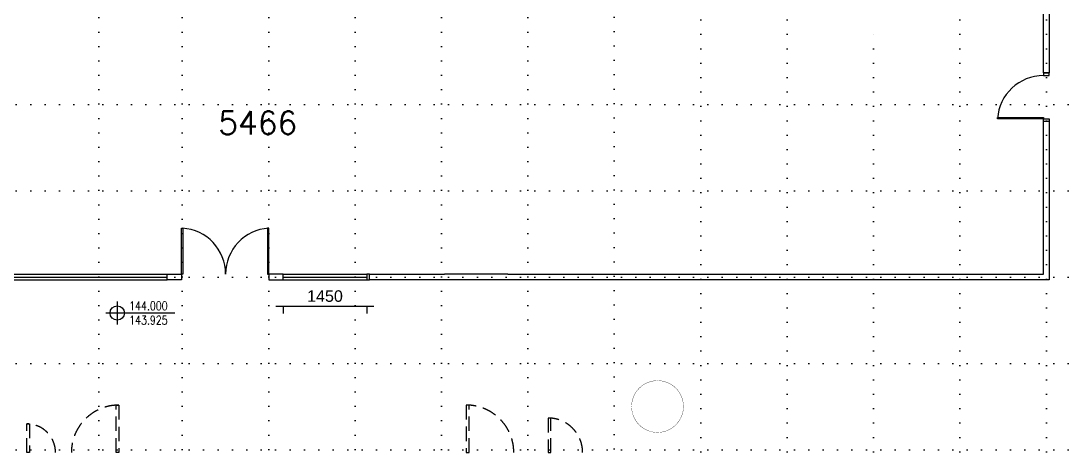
# Model space of a CAD drawing. Extents: x -68523 to 336700, y -113452 to 119396.
# Drawn here: x 102950 to 121143, y 18026 to 25500 of the extents above; entities that cross this region are included whole.
import ezdxf

# ---------------------------------------------------------------- set-up
doc = ezdxf.new("R2010")
doc.units = 0
doc.header["$LTSCALE"] = 1000
doc.header["$MEASUREMENT"] = 0
doc.linetypes.add('S3144a$0$DOT', pattern=[0.25, 0, -0.25])
doc.linetypes.add('S3144a$0$HIDDEN', pattern=[0.375, 0.25, -0.125])
doc.layers.get('0').update_dxf_attribs({"linetype": 'CONTINUOUS'})
doc.layers.get('DEFPOINTS').update_dxf_attribs({"linetype": 'CONTINUOUS'})
for name, color, linetype in [('S3144a$0$17', 14, 'CONTINUOUS'), ('S3144a$0$30', 1, 'CONTINUOUS'), ('S3144a$0$35', 7, 'CONTINUOUS'), ('S3144a$0$4', 7, 'CONTINUOUS'), ('S3144a$0$6', 7, 'CONTINUOUS'), ('S3144a$0$ROOM-NO', 4, 'CONTINUOUS')]:
    doc.layers.add(name, color=color, linetype=linetype)
doc.styles.add('S3144a$0$BH', font='arial.ttf')
doc.styles.add('S3144a$0$STANDARD', font='SIMPLEX')
doc.dimstyles.new('S3144a$0$75', dxfattribs={"dimtxt": 200, "dimasz": 144, "dimexe": 125, "dimexo": 24, "dimgap": 75, "dimtad": 1, "dimdec": 0, "dimzin": 0, "dimdsep": 46, "dimtxsty": 'S3144a$0$BH', "dimblk": 'S3144a$0$_Oblique', "dimcen": 0, "dimdle": 125, "dimclrd": 9, "dimclre": 9, "dimclrt": 1, "dimadec": 0, "dimazin": 0, "dimtfac": 1, "dimtdec": 0, "dimtix": 1, "dimtmove": 2, "dimatfit": 3, "dimldrblk": 'S3144a$0$_Oblique', "dimfxl": 1, "dimtolj": 1, "dimtzin": 0, "dimarcsym": 0})

# ---------------------------------------------------------------- blocks, each defined once
blk = doc.blocks.new('S3144a$0$_Oblique')
at = {"color": 0, "linetype": 'ByBlock', "lineweight": -2}
blk.add_line((-0.5, -0.5), (0.5, 0.5), dxfattribs=at)
blk = doc.blocks.new('*D407')
at = {"layer": 'DEFPOINTS', "color": 0, "linetype": 'Continuous', "transparency": 16777216}
for p in [(107502, 21000), (108952, 21000), (108952, 20541)]:
    blk.add_point(p, dxfattribs=at)
at = {"layer": 'S3144a$0$17', "color": 9, "linetype": 'Continuous', "lineweight": -2, "transparency": 16777216}
for p, q in [((107377, 20541), (109077, 20541)), ((107502, 20544), (107502, 20416)), ((108952, 20544), (108952, 20416))]:
    blk.add_line(p, q, dxfattribs=at)
at = {"layer": 'S3144a$0$17', "color": 9, "linetype": 'Continuous', "lineweight": -2, "transparency": 16777216, "xscale": 2, "yscale": 2, "zscale": 2, "rotation": 180}
blk.add_blockref('S3144a$0$_Oblique', (107502, 20541), dxfattribs=at)
at = {"layer": 'S3144a$0$17', "color": 9, "linetype": 'Continuous', "lineweight": -2, "transparency": 16777216, "xscale": 2, "yscale": 2, "zscale": 2}
blk.add_blockref('S3144a$0$_Oblique', (108952, 20541), dxfattribs=at)
at = {"layer": 'S3144a$0$17', "color": 1, "linetype": 'Continuous', "transparency": 16777216, "insert": (108227, 20718), "char_height": 200, "attachment_point": 5, "style": 'S3144a$0$BH', "bg_fill": 3, "box_fill_scale": 1.25, "bg_fill_color": 256, "bg_fill_true_color": 13158600, "bg_fill_transparency": 0}
blk.add_mtext('\\A1;1450', dxfattribs=at)

msp = doc.modelspace()

# ---------------------------------------------------------------- linework, layer by layer
at = {"layer": 'S3144a$0$17', "color": 14, "linetype": 'Continuous'}
for p, q in [((120700, 24600.2), (120800, 24600.2)), ((120700, 21100.2), (120700, 23750.2)), ((120800, 23750.2), (120700, 23750.2)), ((120800, 23750.2), (120800, 21000.2)), ((99424.3, 21100.2), (105488.7, 21100.2)), ((99424.3, 21050.2), (105488.7, 21050.2)), ((99424.3, 21000.2), (105488.7, 21000.2)), ((107502.2, 21100.2), (108952, 21100.2)), ((111400, 21100.2), (110300, 21100.2)), ((111400, 21100.2), (116200, 21100.2)), ((116200, 21100.2), (117526.5, 21100.2)), ((117526.5, 21100.2), (120700, 21100.2)), ((120800, 21000.2), (117526.5, 21000.2))]:
    msp.add_line(p, q, dxfattribs=at)
for points in [[(120800, 31600.1), (120800, 24600.2), (120700, 24600.2), (120700, 31600.1), (120800, 31600.1)], [(120700, 24600.2), (120800, 24600.2)], [(117526.5, 21000.2), (110200, 21000), (109002, 21000), (109002, 21100.2), (110200, 21100.2), (110200, 21100.2), (110200, 21100.2), (110300, 21100.2), (110300, 21100.2)], [(109002, 21000.2), (109002, 21000.2), (109002, 21100.2), (109002, 21100.2)]]:
    msp.add_lwpolyline(points, dxfattribs=at)
for points in [[(120800, 24600.2), (120700, 24600.2), (120700, 24550.2), (120800, 24550.2)], [(120700, 23800.2), (119900, 23800.2), (119900, 23820.2), (120700, 23820.2)], [(120800, 23750.2), (120700, 23750.2), (120700, 23800.2), (120800, 23800.2)], [(105738.7, 21100.2), (105738.7, 21900.2), (105758.7, 21900.2), (105758.7, 21100.2)], [(107252.2, 21100.2), (107252.2, 21900.2), (107232.2, 21900.2), (107232.2, 21100.2)], [(105488.7, 21000.2), (105488.7, 21100.2), (105738.7, 21100.2), (105738.7, 21000.2)], [(107502.2, 21000.2), (107502.2, 21100.2), (107252.2, 21100.2), (107252.2, 21000.2)], [(109002, 21000.2), (109002, 21100.2), (108952, 21100.2), (108952, 21000.2)]]:
    msp.add_lwpolyline(points, close=True, dxfattribs=at)
for centre, start, end in [((120700, 23750.2), 90, 176.41668), ((105702.2, 21100.2), 360, 86.41668), ((107302.2, 21100.2), 93.58332, 180)]:
    msp.add_arc(centre, 800, start, end, dxfattribs=at)
at = {"layer": 'S3144a$0$30', "color": 4, "linetype": 'S3144a$0$HIDDEN'}
for points in [[(104650, 18824.9), (104650, 17999.9), (104600, 17999.9), (104600, 18824.9)], [(110680, 18825.1), (110680, 18000.1), (110730, 18000.1), (110730, 18825.1)], [(112100, 18599.9), (112100, 17999.9), (112150, 17999.9), (112150, 18599.9)], [(103050, 17999.9), (103050, 18499.9), (103100, 18499.9), (103100, 17999.9)]]:
    msp.add_lwpolyline(points, close=True, dxfattribs=at)
for centre, radius, start, end in [((104650, 17999.9), 825, 90, 180), ((110680, 18000.1), 825, 0, 90), ((112100, 17999.9), 600, 0, 90), ((103050, 17999.9), 500, 0, 90)]:
    msp.add_arc(centre, radius, start, end, dxfattribs=at)
at = {"layer": 'S3144a$0$35', "linetype": 'Continuous'}
for p, q in [((104621.1, 20625.1), (104621.1, 20225.1)), ((105621.1, 20425.1), (104421.1, 20425.1))]:
    msp.add_line(p, q, dxfattribs=at)
msp.add_circle((104621.1, 20425.1), 125, dxfattribs=at)
at = {"layer": 'S3144a$0$4', "linetype": 'S3144a$0$DOT'}
for p, q in [((104300, 6050), (104300, 31550)), ((104300, 6050), (104300, 31550)), ((105750, 6050), (105750, 31550)), ((105750, 6050), (105750, 31550)), ((107250, 6050), (107250, 31550)), ((107250, 6050), (107250, 31550)), ((108750, 6050), (108750, 31550)), ((108750, 6050), (108750, 31550)), ((110250, 6050), (110250, 31550)), ((110250, 6050), (110250, 31550)), ((111750, 6050), (111750, 31550)), ((111750, 6050), (111750, 31550)), ((113250, -17950), (113250, 31550)), ((113250, -17950), (113250, 31550)), ((114750, -18250), (114750, 31550)), ((114750, -18250), (114750, 31550)), ((116250, -18250), (116250, 31550)), ((116250, -18250), (116250, 31550)), ((119250, -18250), (119250, 31550)), ((119250, -18250), (119250, 31550)), ((120750, -18250), (120750, 31550)), ((120750, -18250), (120750, 31550)), ((117750, -18250), (117750, 25499.8)), ((117750, -18250), (117750, 25499.8)), ((54600, 24050), (160950, 24050)), ((54600, 24050), (160950, 24050)), ((54600, 22550), (160950, 22550)), ((54600, 22550), (160950, 22550)), ((54600, 21050), (160950, 21050)), ((54600, 21050), (160950, 21050)), ((54600, 19550), (160950, 19550)), ((54600, 19550), (160950, 19550)), ((54600, 18050), (160950, 18050)), ((54600, 18050), (160950, 18050))]:
    msp.add_line(p, q, dxfattribs=at)
at = {"layer": 'S3144a$0$6', "color": 3, "linetype": 'Continuous', "const_width": 5}
msp.add_lwpolyline([(114450, 18800, 1), (113550, 18800, 1)], format="xyb", close=True, dxfattribs=at)

# ---------------------------------------------------------------- texts
at = {"layer": 'S3144a$0$35', "linetype": 'Continuous', "style": 'S3144a$0$STANDARD', "width": 0.8}
for s, p in [('144.000', (104827.4, 20475.1)), ('143.925', (104827.4, 20225.1))]:
    msp.add_text(s, height=150, dxfattribs=at).set_placement(p)
at = {"layer": 'S3144a$0$ROOM-NO', "style": 'S3144a$0$STANDARD'}
msp.add_text('5466', height=400, dxfattribs=at).set_placement((106374.3, 23529.5))

# ---------------------------------------------------------------- next in the draw order: dimensions: what is measured, and where the dimension line sits
at = {"layer": 'S3144a$0$17', "color": 14, "linetype": 'Continuous'}
dim = msp.add_linear_dim(base=(108952, 20541), p1=(107502.2, 21000.2), p2=(108952, 21000.2), dimstyle='S3144a$0$75', override={"dimasz": 2, "dimfxl": 2.6, "dimfxlon": 1, "dimtfill": 1, "dimarcsym": 2}, dxfattribs=at)
dim.commit()
dim.dimension.update_dxf_attribs({"geometry": '*D407', "text_midpoint": (108227.1, 20718.1)})

# ---------------------------------------------------------------- next in the draw order: linework, layer by layer
for p, q in [((107502.2, 21050.2), (108952, 21050.2)), ((107502.2, 21000.2), (108952, 21000.2))]:
    msp.add_line(p, q, dxfattribs=at)

doc.saveas('drawing.dxf')
